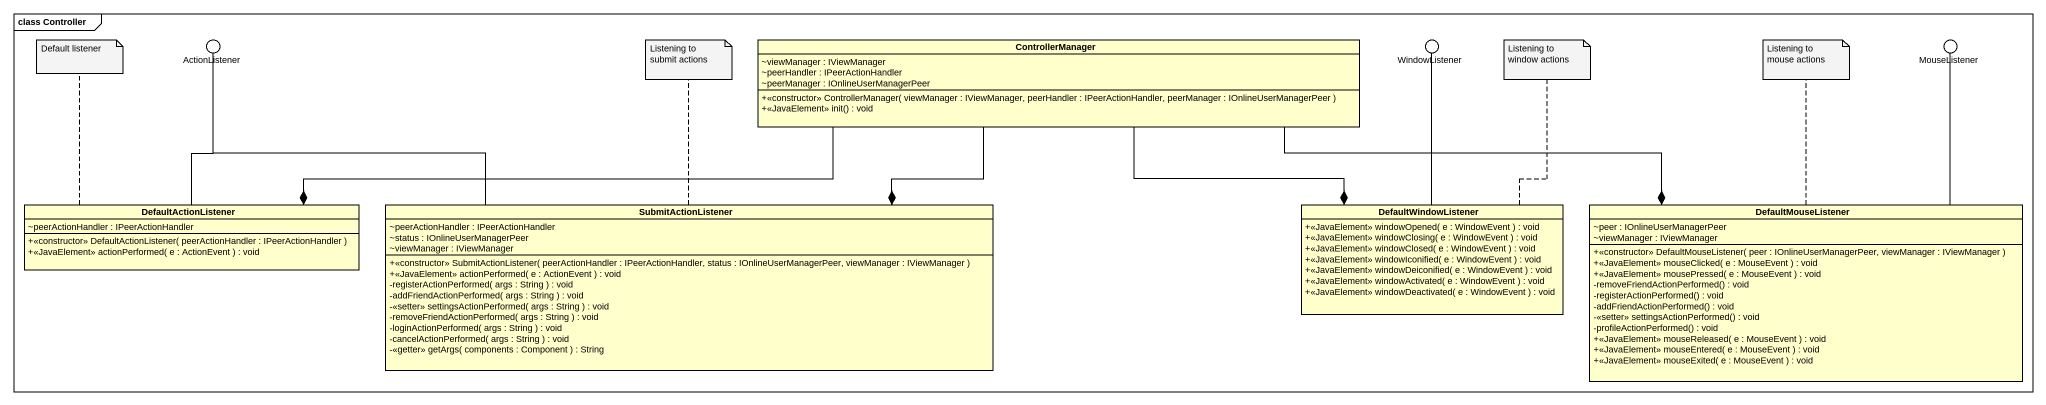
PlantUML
@startuml
mainframe class Controller
allowmixing
hide circle
hide empty members
skinparam classAttributeIconSize 0
() ActionListener
class ControllerManager {
  ~viewManager : IViewManager
  ~peerHandler : IPeerActionHandler
  ~peerManager : IOnlineUserManagerPeer
  +<<constructor>> ControllerManager( viewManager : IViewManager, peerHandler : IPeerActionHandler, peerManager : IOnlineUserManagerPeer )
  +<<JavaElement>> init() : void
}
() WindowListener
() MouseListener
class DefaultActionListener {
  ~peerActionHandler : IPeerActionHandler
  +<<constructor>> DefaultActionListener( peerActionHandler : IPeerActionHandler )
  +<<JavaElement>> actionPerformed( e : ActionEvent ) : void
}
class SubmitActionListener {
  ~peerActionHandler : IPeerActionHandler
  ~status : IOnlineUserManagerPeer
  ~viewManager : IViewManager
  +<<constructor>> SubmitActionListener( peerActionHandler : IPeerActionHandler, status : IOnlineUserManagerPeer, viewManager : IViewManager )
  +<<JavaElement>> actionPerformed( e : ActionEvent ) : void
  -registerActionPerformed( args : String ) : void
  -addFriendActionPerformed( args : String ) : void
  -<<setter>> settingsActionPerformed( args : String ) : void
  -removeFriendActionPerformed( args : String ) : void
  -loginActionPerformed( args : String ) : void
  -cancelActionPerformed( args : String ) : void
  -<<getter>> getArgs( components : Component ) : String
}
class DefaultWindowListener {
  +<<JavaElement>> windowOpened( e : WindowEvent ) : void
  +<<JavaElement>> windowClosing( e : WindowEvent ) : void
  +<<JavaElement>> windowClosed( e : WindowEvent ) : void
  +<<JavaElement>> windowIconified( e : WindowEvent ) : void
  +<<JavaElement>> windowDeiconified( e : WindowEvent ) : void
  +<<JavaElement>> windowActivated( e : WindowEvent ) : void
  +<<JavaElement>> windowDeactivated( e : WindowEvent ) : void
}
class DefaultMouseListener {
  ~peer : IOnlineUserManagerPeer
  ~viewManager : IViewManager
  +<<constructor>> DefaultMouseListener( peer : IOnlineUserManagerPeer, viewManager : IViewManager )
  +<<JavaElement>> mouseClicked( e : MouseEvent ) : void
  +<<JavaElement>> mousePressed( e : MouseEvent ) : void
  -removeFriendActionPerformed() : void
  -registerActionPerformed() : void
  -addFriendActionPerformed() : void
  -<<setter>> settingsActionPerformed() : void
  -profileActionPerformed() : void
  +<<JavaElement>> mouseReleased( e : MouseEvent ) : void
  +<<JavaElement>> mouseEntered( e : MouseEvent ) : void
  +<<JavaElement>> mouseExited( e : MouseEvent ) : void
}
DefaultActionListener -up- ActionListener
DefaultActionListener *-right- ControllerManager
SubmitActionListener -left- ActionListener
SubmitActionListener *-right- ControllerManager
DefaultWindowListener *-left- ControllerManager
DefaultWindowListener -up- WindowListener
DefaultMouseListener *-left- ControllerManager
DefaultMouseListener -up- MouseListener
note top of DefaultActionListener : Default listener
note top of SubmitActionListener : Listening to submit actions
note top of DefaultWindowListener : Listening to window actions
note top of DefaultMouseListener : Listening to mouse actions
@enduml
